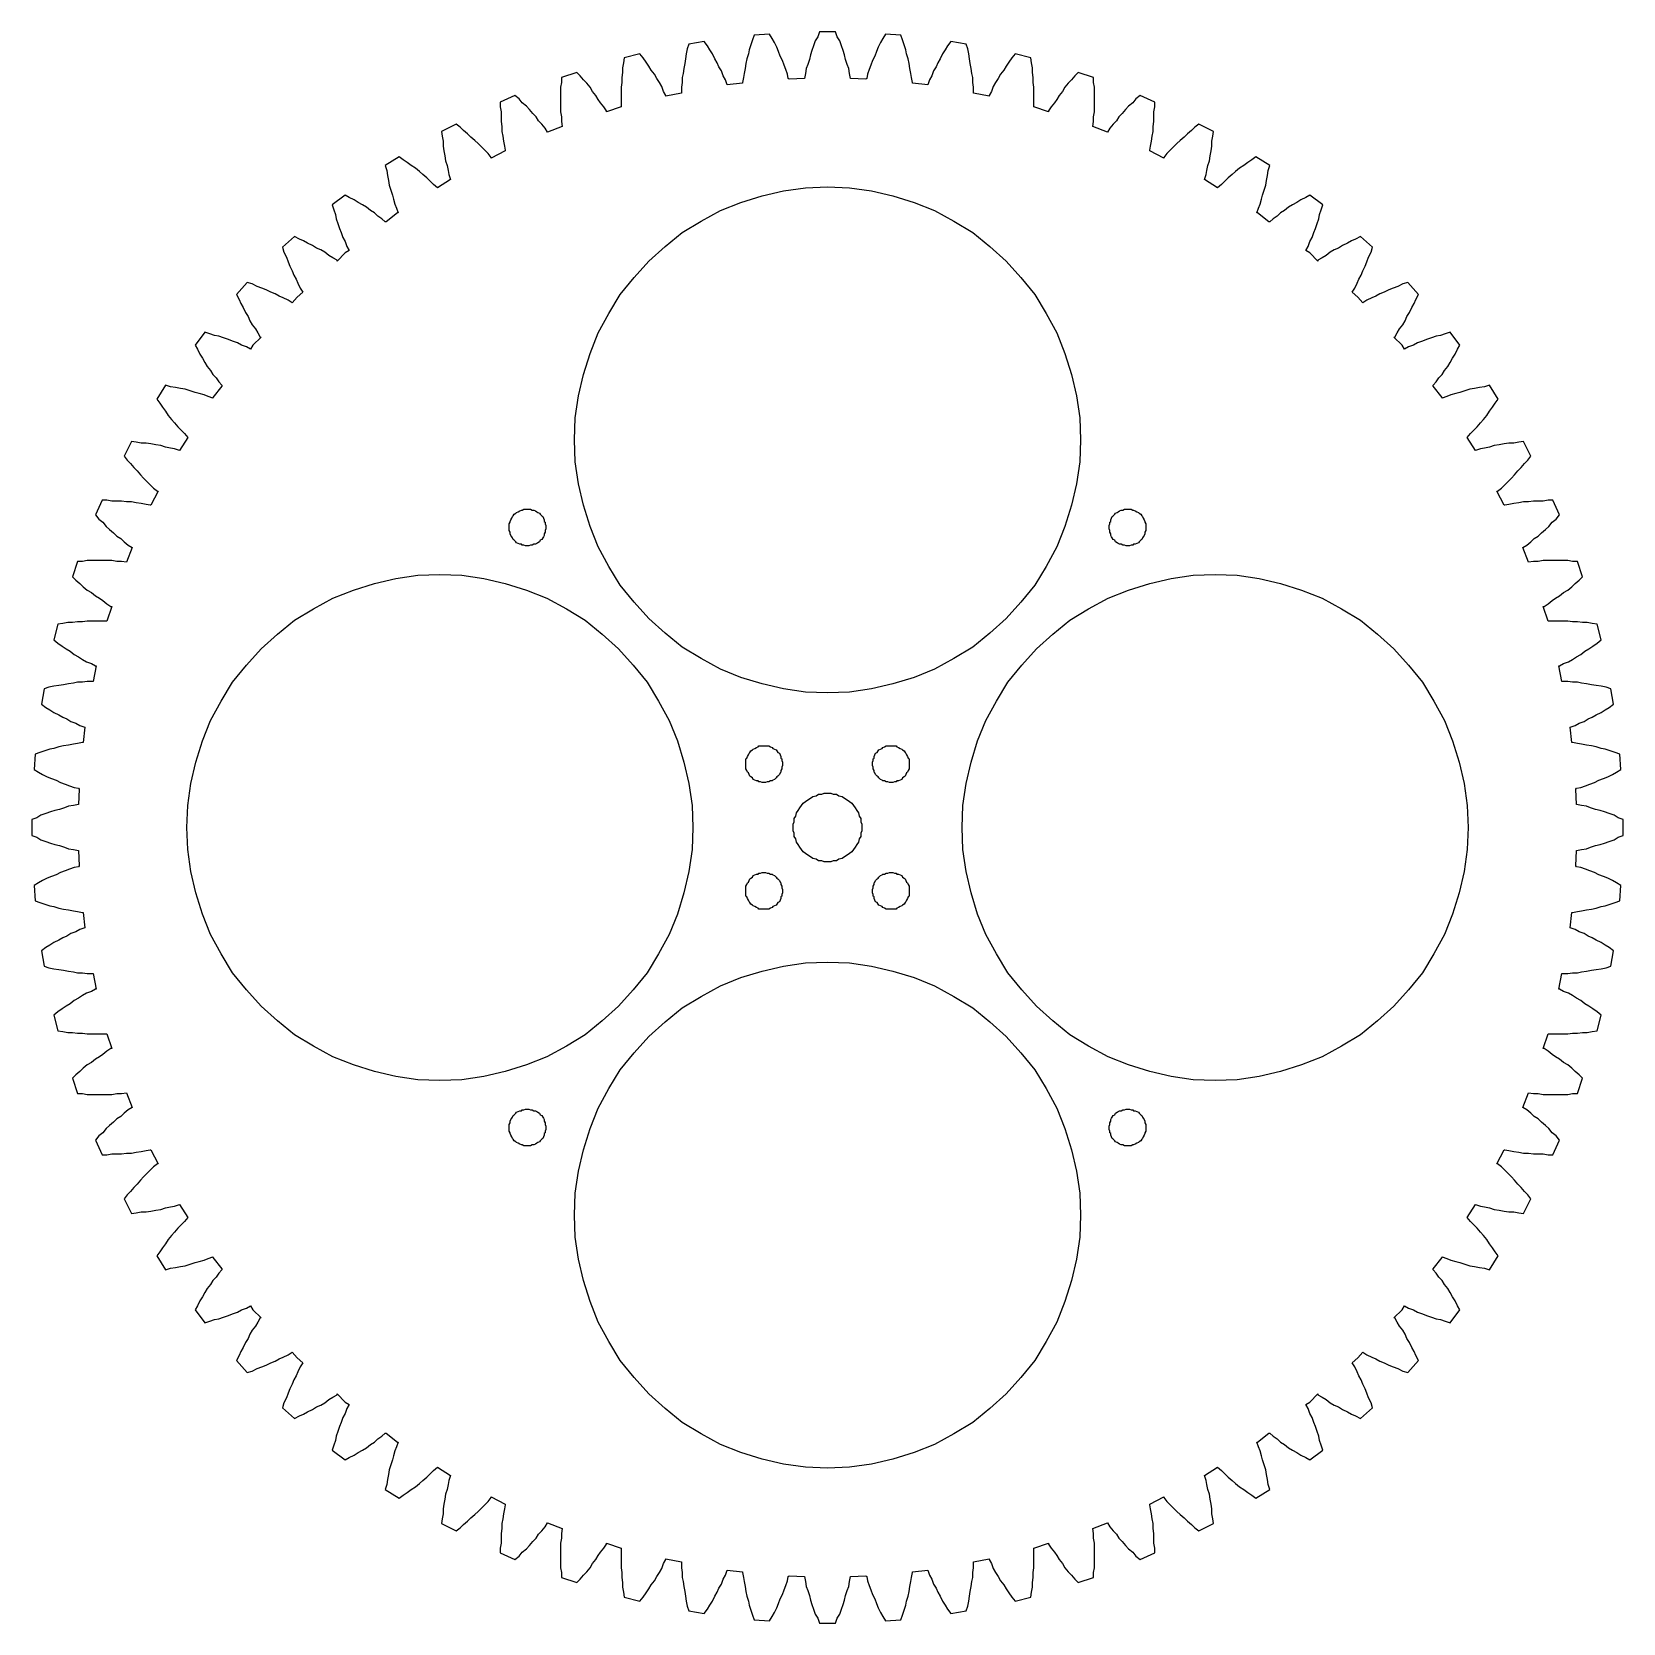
# Model space of a CAD drawing. Header units: millimetres. Extents: x 6 to 593, y 6 to 389.
# Drawn here: x 6 to 201, y 6 to 201 of the extents above; entities that cross this region are included whole.
import ezdxf

# ---------------------------------------------------------------- set-up
doc = ezdxf.new("R2010")
doc.units = ezdxf.units.MM

msp = doc.modelspace()

# ---------------------------------------------------------------- linework, layer by layer
at = {"layer": 'CUT'}
for points in [[(104.7, 6.6), (105, 7.1), (105.2, 7.7), (105.4, 8.3), (105.6, 8.8), (105.7, 9.4), (105.9, 10), (106.1, 10.5), (106.2, 11.1), (106.3, 11.7), (106.3, 11.7), (108.2, 11.8), (108.3, 11.7), (108.4, 11.2), (108.6, 10.6), (108.8, 10.1), (109, 9.5), (109.3, 9), (109.5, 8.4), (109.7, 7.9), (110, 7.3), (110.3, 6.8), (110.6, 6.3), (112.5, 6.4), (112.7, 7), (112.9, 7.6), (113.1, 8.2), (113.2, 8.7), (113.4, 9.3), (113.5, 9.9), (113.6, 10.5), (113.7, 11.1), (113.8, 11.6), (113.9, 12.2), (113.9, 12.3), (115.8, 12.5), (115.8, 12.5), (116, 11.9), (116.3, 11.4), (116.5, 10.8), (116.8, 10.3), (117, 9.8), (117.3, 9.3), (117.6, 8.7), (117.9, 8.2), (118.2, 7.7), (118.6, 7.2), (120.5, 7.5), (120.7, 8.1), (120.8, 8.7), (120.9, 9.3), (121, 9.9), (121.1, 10.5), (121.2, 11.1), (121.3, 11.6), (121.3, 12.2), (121.4, 12.8), (121.4, 13.4), (121.4, 13.5), (123.3, 13.9), (123.3, 13.8), (123.6, 13.3), (123.8, 12.7), (124.1, 12.2), (124.4, 11.7), (124.7, 11.2), (125.1, 10.7), (125.4, 10.2), (125.7, 9.7), (126.1, 9.2), (126.5, 8.7), (128.4, 9.2), (128.5, 9.8), (128.6, 10.4), (128.6, 11), (128.7, 11.6), (128.7, 12.2), (128.8, 12.8), (128.8, 13.4), (128.8, 14), (128.8, 14.6), (128.8, 15.2), (128.8, 15.2), (130.6, 15.8), (130.6, 15.7), (130.9, 15.2), (131.3, 14.7), (131.6, 14.3), (131.9, 13.8), (132.3, 13.3), (132.6, 12.8), (133, 12.3), (133.4, 11.9), (133.8, 11.4), (134.2, 11), (136.1, 11.6), (136.1, 12.2), (136.2, 12.8), (136.2, 13.4), (136.2, 14), (136.2, 14.6), (136.2, 15.2), (136.2, 15.8), (136.1, 16.4), (136.1, 17), (136, 17.6), (136, 17.6), (137.8, 18.3), (137.8, 18.3), (138.1, 17.8), (138.5, 17.3), (138.9, 16.9), (139.2, 16.4), (139.6, 16), (140, 15.5), (140.4, 15.1), (140.9, 14.7), (141.3, 14.2), (141.8, 13.8), (143.6, 14.6), (143.6, 15.2), (143.5, 15.8), (143.5, 16.4), (143.5, 17), (143.4, 17.6), (143.4, 18.2), (143.3, 18.8), (143.2, 19.4), (143.1, 20), (143, 20.5), (143, 20.6), (144.7, 21.5), (144.7, 21.4), (145.1, 20.9), (145.5, 20.5), (145.9, 20.1), (146.3, 19.7), (146.7, 19.3), (147.2, 18.9), (147.6, 18.5), (148.1, 18.1), (148.5, 17.7), (149, 17.3), (150.8, 18.2), (150.7, 18.8), (150.6, 19.4), (150.6, 20), (150.5, 20.6), (150.4, 21.2), (150.3, 21.8), (150.1, 22.4), (150, 23), (149.9, 23.5), (149.7, 24.1), (149.7, 24.1), (151.3, 25.1), (151.3, 25.1), (151.8, 24.7), (152.2, 24.3), (152.6, 23.9), (153.1, 23.5), (153.5, 23.1), (154, 22.7), (154.5, 22.4), (155, 22), (155.5, 21.7), (156, 21.3), (157.7, 22.4), (157.5, 23), (157.4, 23.6), (157.3, 24.2), (157.2, 24.8), (157, 25.4), (156.8, 26), (156.7, 26.5), (156.5, 27.1), (156.3, 27.6), (156.1, 28.2), (156.1, 28.2), (156.2, 28.2), (157.6, 29.3), (157.7, 29.3), (158.1, 28.9), (158.6, 28.6), (159, 28.2), (159.5, 27.9), (160, 27.5), (160.5, 27.2), (161, 26.9), (161.5, 26.6), (162.1, 26.3), (162.6, 26), (164.2, 27.2), (164, 27.8), (163.8, 28.4), (163.7, 28.9), (163.5, 29.5), (163.3, 30.1), (163.1, 30.6), (162.9, 31.2), (162.6, 31.7), (162.4, 32.3), (162.1, 32.8), (162.1, 32.8), (162.6, 33.1), (163.6, 34.1), (163.6, 34), (164.1, 33.7), (164.6, 33.4), (165.1, 33), (165.6, 32.7), (166.1, 32.5), (166.6, 32.2), (167.2, 31.9), (167.7, 31.6), (168.2, 31.4), (168.8, 31.1), (170.3, 32.4), (170.1, 33), (169.8, 33.6), (169.6, 34.2), (169.4, 34.7), (169.1, 35.3), (168.9, 35.8), (168.6, 36.3), (168.4, 36.8), (168.1, 37.4), (167.8, 37.9), (167.8, 37.9), (168.5, 38.5), (169.1, 39.2), (169.1, 39.2), (169.6, 38.9), (170.2, 38.6), (170.7, 38.4), (171.2, 38.1), (171.7, 37.9), (172.3, 37.6), (172.8, 37.4), (173.4, 37.2), (174, 36.9), (174.6, 36.7), (175.9, 38.2), (175.6, 38.8), (175.4, 39.3), (175.1, 39.8), (174.8, 40.4), (174.5, 40.9), (174.3, 41.4), (174, 41.9), (173.6, 42.4), (173.3, 42.9), (173, 43.4), (172.9, 43.4), (173.9, 44.4), (174.2, 44.9), (174.2, 44.9), (174.7, 44.6), (175.3, 44.4), (175.8, 44.1), (176.4, 43.9), (176.9, 43.7), (177.5, 43.5), (178.1, 43.3), (178.6, 43.2), (179.2, 43), (179.8, 42.8), (181, 44.4), (180.7, 44.9), (180.4, 45.5), (180.1, 46), (179.8, 46.5), (179.5, 47), (179.1, 47.5), (178.8, 48), (178.4, 48.4), (178.1, 48.9), (177.7, 49.3), (177.7, 49.4), (178.8, 50.8), (178.8, 50.9), (178.8, 50.9), (179.4, 50.7), (179.9, 50.5), (180.5, 50.3), (181, 50.2), (181.6, 50), (182.2, 49.8), (182.8, 49.7), (183.4, 49.6), (184, 49.5), (184.6, 49.3), (185.7, 51), (185.3, 51.5), (185, 52), (184.6, 52.5), (184.3, 53), (183.9, 53.5), (183.5, 53.9), (183.1, 54.4), (182.7, 54.8), (182.3, 55.2), (181.9, 55.7), (181.9, 55.7), (182.9, 57.3), (182.9, 57.3), (183.5, 57.1), (184, 57), (184.6, 56.9), (185.2, 56.7), (185.8, 56.6), (186.4, 56.5), (187, 56.4), (187.6, 56.4), (188.2, 56.3), (188.8, 56.2), (189.7, 58), (189.3, 58.5), (188.9, 58.9), (188.5, 59.4), (188.1, 59.8), (187.7, 60.3), (187.3, 60.7), (186.9, 61.1), (186.5, 61.5), (186.1, 61.9), (185.6, 62.3), (185.5, 62.3), (186.4, 64), (186.5, 64), (187, 63.9), (187.6, 63.8), (188.2, 63.7), (188.8, 63.6), (189.4, 63.6), (190, 63.5), (190.6, 63.5), (191.2, 63.5), (191.8, 63.4), (192.4, 63.4), (193.2, 65.2), (192.8, 65.7), (192.3, 66.1), (191.9, 66.6), (191.5, 67), (191, 67.4), (190.6, 67.8), (190.1, 68.1), (189.7, 68.5), (189.2, 68.9), (188.7, 69.2), (188.7, 69.2), (189.4, 71), (189.4, 71), (190, 70.9), (190.6, 70.9), (191.2, 70.8), (191.8, 70.8), (192.4, 70.8), (193, 70.8), (193.6, 70.8), (194.2, 70.8), (194.8, 70.9), (195.4, 70.9), (196, 72.8), (195.6, 73.2), (195.1, 73.6), (194.7, 74), (194.2, 74.4), (193.7, 74.7), (193.2, 75.1), (192.7, 75.4), (192.3, 75.7), (191.8, 76.1), (191.3, 76.4), (191.2, 76.4), (191.8, 78.2), (191.8, 78.2), (192.4, 78.2), (193, 78.2), (193.6, 78.2), (194.2, 78.2), (194.8, 78.3), (195.4, 78.3), (196, 78.4), (196.6, 78.4), (197.2, 78.5), (197.8, 78.6), (198.3, 80.5), (197.8, 80.9), (197.3, 81.3), (196.8, 81.6), (196.3, 81.9), (195.8, 82.3), (195.3, 82.6), (194.8, 82.9), (194.3, 83.2), (193.7, 83.4), (193.2, 83.7), (193.1, 83.7), (193.5, 85.6), (193.6, 85.6), (194.2, 85.6), (194.8, 85.7), (195.4, 85.7), (195.9, 85.8), (196.5, 85.9), (197.1, 86), (197.7, 86.1), (198.3, 86.2), (198.9, 86.3), (199.5, 86.5), (199.8, 88.4), (199.3, 88.8), (198.8, 89.1), (198.3, 89.4), (197.7, 89.7), (197.2, 90), (196.7, 90.2), (196.2, 90.5), (195.6, 90.7), (195.1, 91), (194.5, 91.2), (194.5, 91.2), (194.7, 93.1), (194.8, 93.1), (195.4, 93.2), (195.9, 93.3), (196.5, 93.4), (197.1, 93.5), (197.7, 93.6), (198.3, 93.8), (198.8, 93.9), (199.4, 94.1), (200, 94.3), (200.6, 94.5), (200.7, 96.4), (200.2, 96.7), (199.7, 97), (199.1, 97.3), (198.6, 97.5), (198, 97.7), (197.5, 98), (196.9, 98.2), (196.4, 98.4), (195.8, 98.6), (195.3, 98.7), (195.2, 98.8), (195.3, 100.7), (195.3, 100.7), (195.9, 100.8), (196.5, 100.9), (197, 101.1), (197.6, 101.3), (198.2, 101.4), (198.7, 101.6), (199.3, 101.8), (199.9, 102), (200.4, 102.3), (201, 102.5), (201, 104.5), (200.4, 104.7), (199.9, 105), (199.3, 105.2), (198.7, 105.4), (198.2, 105.6), (197.6, 105.7), (197, 105.9), (196.5, 106.1), (195.9, 106.2), (195.3, 106.3), (195.3, 106.3), (195.2, 108.2), (195.3, 108.3), (195.8, 108.4), (196.4, 108.6), (196.9, 108.8), (197.5, 109), (198, 109.3), (198.6, 109.5), (199.1, 109.7), (199.7, 110), (200.2, 110.3), (200.7, 110.6), (200.6, 112.5), (200, 112.7), (199.4, 112.9), (198.8, 113.1), (198.3, 113.2), (197.7, 113.4), (197.1, 113.5), (196.5, 113.6), (195.9, 113.7), (195.4, 113.8), (194.8, 113.9), (194.7, 113.9), (194.5, 115.8), (194.5, 115.8), (195.1, 116), (195.6, 116.3), (196.2, 116.5), (196.7, 116.8), (197.2, 117), (197.7, 117.3), (198.3, 117.6), (198.8, 117.9), (199.3, 118.2), (199.8, 118.6), (199.5, 120.5), (198.9, 120.7), (198.3, 120.8), (197.7, 120.9), (197.1, 121), (196.5, 121.1), (195.9, 121.2), (195.4, 121.3), (194.8, 121.3), (194.2, 121.4), (193.6, 121.4), (193.5, 121.4), (193.1, 123.3), (193.2, 123.3), (193.7, 123.6), (194.3, 123.8), (194.8, 124.1), (195.3, 124.4), (195.8, 124.7), (196.3, 125.1), (196.8, 125.4), (197.3, 125.7), (197.8, 126.1), (198.3, 126.5), (197.8, 128.4), (197.2, 128.5), (196.6, 128.6), (196, 128.6), (195.4, 128.7), (194.8, 128.7), (194.2, 128.8), (193.6, 128.8), (193, 128.8), (192.4, 128.8), (191.8, 128.8), (191.8, 128.8), (191.2, 130.6), (191.3, 130.6), (191.8, 130.9), (192.3, 131.3), (192.7, 131.6), (193.2, 131.9), (193.7, 132.3), (194.2, 132.6), (194.7, 133), (195.1, 133.4), (195.6, 133.8), (196, 134.2), (195.4, 136.1), (194.8, 136.1), (194.2, 136.2), (193.6, 136.2), (193, 136.2), (192.4, 136.2), (191.8, 136.2), (191.2, 136.2), (190.6, 136.1), (190, 136.1), (189.4, 136), (189.4, 136), (188.7, 137.8), (188.7, 137.8), (189.2, 138.1), (189.7, 138.5), (190.1, 138.9), (190.6, 139.2), (191, 139.6), (191.5, 140), (191.9, 140.4), (192.3, 140.9), (192.8, 141.3), (193.2, 141.8), (192.4, 143.6), (191.8, 143.6), (191.2, 143.5), (190.6, 143.5), (190, 143.5), (189.4, 143.4), (188.8, 143.4), (188.2, 143.3), (187.6, 143.2), (187, 143.1), (186.5, 143), (186.4, 143), (185.5, 144.7), (185.6, 144.7), (186.1, 145.1), (186.5, 145.5), (186.9, 145.9), (187.3, 146.3), (187.7, 146.7), (188.1, 147.2), (188.5, 147.6), (188.9, 148.1), (189.3, 148.5), (189.7, 149), (188.8, 150.8), (188.2, 150.7), (187.6, 150.6), (187, 150.6), (186.4, 150.5), (185.8, 150.4), (185.2, 150.3), (184.6, 150.1), (184, 150), (183.5, 149.9), (182.9, 149.7), (182.9, 149.7), (181.9, 151.3), (181.9, 151.3), (182.3, 151.8), (182.7, 152.2), (183.1, 152.6), (183.5, 153.1), (183.9, 153.5), (184.3, 154), (184.6, 154.5), (185, 155), (185.3, 155.5), (185.7, 156), (184.6, 157.7), (184, 157.5), (183.4, 157.4), (182.8, 157.3), (182.2, 157.2), (181.6, 157), (181, 156.8), (180.5, 156.7), (179.9, 156.5), (179.4, 156.3), (178.8, 156.1), (178.8, 156.1), (178.8, 156.2), (177.7, 157.6), (177.7, 157.7), (178.1, 158.1), (178.4, 158.6), (178.8, 159), (179.1, 159.5), (179.5, 160), (179.8, 160.5), (180.1, 161), (180.4, 161.5), (180.7, 162.1), (181, 162.6), (179.8, 164.2), (179.2, 164), (178.6, 163.8), (178.1, 163.7), (177.5, 163.5), (176.9, 163.3), (176.4, 163.1), (175.8, 162.9), (175.3, 162.6), (174.7, 162.4), (174.2, 162.1), (174.2, 162.1), (173.9, 162.6), (172.9, 163.6), (173, 163.6), (173.3, 164.1), (173.6, 164.6), (174, 165.1), (174.3, 165.6), (174.5, 166.1), (174.8, 166.6), (175.1, 167.2), (175.4, 167.7), (175.6, 168.2), (175.9, 168.8), (174.6, 170.3), (174, 170.1), (173.4, 169.8), (172.8, 169.6), (172.3, 169.4), (171.7, 169.1), (171.2, 168.9), (170.7, 168.6), (170.2, 168.4), (169.6, 168.1), (169.1, 167.8), (169.1, 167.8), (168.5, 168.5), (167.8, 169.1), (167.8, 169.1), (168.1, 169.6), (168.4, 170.2), (168.6, 170.7), (168.9, 171.2), (169.1, 171.7), (169.4, 172.3), (169.6, 172.8), (169.8, 173.4), (170.1, 174), (170.3, 174.6), (168.8, 175.9), (168.2, 175.6), (167.7, 175.4), (167.2, 175.1), (166.6, 174.8), (166.1, 174.5), (165.6, 174.3), (165.1, 174), (164.6, 173.6), (164.1, 173.3), (163.6, 173), (163.6, 172.9), (162.6, 173.9), (162.1, 174.2), (162.1, 174.2), (162.4, 174.7), (162.6, 175.3), (162.9, 175.8), (163.1, 176.4), (163.3, 176.9), (163.5, 177.5), (163.7, 178.1), (163.8, 178.6), (164, 179.2), (164.2, 179.8), (162.6, 181), (162.1, 180.7), (161.5, 180.4), (161, 180.1), (160.5, 179.8), (160, 179.5), (159.5, 179.1), (159, 178.8), (158.6, 178.4), (158.1, 178.1), (157.7, 177.7), (157.6, 177.7), (156.2, 178.8), (156.1, 178.8), (156.1, 178.8), (156.3, 179.4), (156.5, 179.9), (156.7, 180.5), (156.8, 181), (157, 181.6), (157.2, 182.2), (157.3, 182.8), (157.4, 183.4), (157.5, 184), (157.7, 184.6), (156, 185.7), (155.5, 185.3), (155, 185), (154.5, 184.6), (154, 184.3), (153.5, 183.9), (153.1, 183.5), (152.6, 183.1), (152.2, 182.7), (151.8, 182.3), (151.3, 181.9), (151.3, 181.9), (149.7, 182.9), (149.7, 182.9), (149.9, 183.5), (150, 184), (150.1, 184.6), (150.3, 185.2), (150.4, 185.8), (150.5, 186.4), (150.6, 187), (150.6, 187.6), (150.7, 188.2), (150.8, 188.8), (149, 189.7), (148.5, 189.3), (148.1, 188.9), (147.6, 188.5), (147.2, 188.1), (146.7, 187.7), (146.3, 187.3), (145.9, 186.9), (145.5, 186.5), (145.1, 186.1), (144.7, 185.6), (144.7, 185.5), (143, 186.4), (143, 186.5), (143.1, 187), (143.2, 187.6), (143.3, 188.2), (143.4, 188.8), (143.4, 189.4), (143.5, 190), (143.5, 190.6), (143.5, 191.2), (143.6, 191.8), (143.6, 192.4), (141.8, 193.2), (141.3, 192.8), (140.9, 192.3), (140.4, 191.9), (140, 191.5), (139.6, 191), (139.2, 190.6), (138.9, 190.1), (138.5, 189.7), (138.1, 189.2), (137.8, 188.7), (137.8, 188.7), (136, 189.4), (136, 189.4), (136.1, 190), (136.1, 190.6), (136.2, 191.2), (136.2, 191.8), (136.2, 192.4), (136.2, 193), (136.2, 193.6), (136.2, 194.2), (136.1, 194.8), (136.1, 195.4), (134.2, 196), (133.8, 195.6), (133.4, 195.1), (133, 194.7), (132.6, 194.2), (132.3, 193.7), (131.9, 193.2), (131.6, 192.7), (131.3, 192.3), (130.9, 191.8), (130.6, 191.3), (130.6, 191.2), (128.8, 191.8), (128.8, 191.8), (128.8, 192.4), (128.8, 193), (128.8, 193.6), (128.8, 194.2), (128.7, 194.8), (128.7, 195.4), (128.6, 196), (128.6, 196.6), (128.5, 197.2), (128.4, 197.8), (126.5, 198.3), (126.1, 197.8), (125.7, 197.3), (125.4, 196.8), (125.1, 196.3), (124.7, 195.8), (124.4, 195.3), (124.1, 194.8), (123.8, 194.3), (123.6, 193.7), (123.3, 193.2), (123.3, 193.1), (121.4, 193.5), (121.4, 193.6), (121.4, 194.2), (121.3, 194.8), (121.3, 195.4), (121.2, 195.9), (121.1, 196.5), (121, 197.1), (120.9, 197.7), (120.8, 198.3), (120.7, 198.9), (120.5, 199.5), (118.6, 199.8), (118.2, 199.3), (117.9, 198.8), (117.6, 198.3), (117.3, 197.7), (117, 197.2), (116.8, 196.7), (116.5, 196.2), (116.3, 195.6), (116, 195.1), (115.8, 194.5), (115.8, 194.5), (113.9, 194.7), (113.9, 194.8), (113.8, 195.4), (113.7, 195.9), (113.6, 196.5), (113.5, 197.1), (113.4, 197.7), (113.2, 198.3), (113.1, 198.8), (112.9, 199.4), (112.7, 200), (112.5, 200.6), (110.6, 200.7), (110.3, 200.2), (110, 199.7), (109.7, 199.1), (109.5, 198.6), (109.3, 198), (109, 197.5), (108.8, 196.9), (108.6, 196.4), (108.4, 195.8), (108.3, 195.3), (108.2, 195.2), (106.3, 195.3), (106.3, 195.3), (106.2, 195.9), (106.1, 196.5), (105.9, 197), (105.7, 197.6), (105.6, 198.2), (105.4, 198.7), (105.2, 199.3), (105, 199.9), (104.7, 200.4), (104.5, 201), (102.5, 201), (102.3, 200.4), (102, 199.9), (101.8, 199.3), (101.6, 198.7), (101.4, 198.2), (101.3, 197.6), (101.1, 197), (100.9, 196.5), (100.8, 195.9), (100.7, 195.3), (100.7, 195.3), (98.8, 195.2), (98.7, 195.3), (98.6, 195.8), (98.4, 196.4), (98.2, 196.9), (98, 197.5), (97.7, 198), (97.5, 198.6), (97.3, 199.1), (97, 199.7), (96.7, 200.2), (96.4, 200.7), (94.5, 200.6), (94.3, 200), (94.1, 199.4), (93.9, 198.8), (93.8, 198.3), (93.6, 197.7), (93.5, 197.1), (93.4, 196.5), (93.3, 195.9), (93.2, 195.4), (93.1, 194.8), (93.1, 194.7), (91.2, 194.5), (91.2, 194.5), (91, 195.1), (90.7, 195.6), (90.5, 196.2), (90.2, 196.7), (90, 197.2), (89.7, 197.7), (89.4, 198.3), (89.1, 198.8), (88.8, 199.3), (88.4, 199.8), (86.5, 199.5), (86.3, 198.9), (86.2, 198.3), (86.1, 197.7), (86, 197.1), (85.9, 196.5), (85.8, 195.9), (85.7, 195.4), (85.7, 194.8), (85.6, 194.2), (85.6, 193.6), (85.6, 193.5), (83.7, 193.1), (83.7, 193.2), (83.4, 193.7), (83.2, 194.3), (82.9, 194.8), (82.6, 195.3), (82.3, 195.8), (81.9, 196.3), (81.6, 196.8), (81.3, 197.3), (80.9, 197.8), (80.5, 198.3), (78.6, 197.8), (78.5, 197.2), (78.4, 196.6), (78.4, 196), (78.3, 195.4), (78.3, 194.8), (78.2, 194.2), (78.2, 193.6), (78.2, 193), (78.2, 192.4), (78.2, 191.8), (78.2, 191.8), (76.4, 191.2), (76.4, 191.3), (76.1, 191.8), (75.7, 192.3), (75.4, 192.7), (75.1, 193.2), (74.7, 193.7), (74.4, 194.2), (74, 194.7), (73.6, 195.1), (73.2, 195.6), (72.8, 196), (70.9, 195.4), (70.9, 194.8), (70.8, 194.2), (70.8, 193.6), (70.8, 193), (70.8, 192.4), (70.8, 191.8), (70.8, 191.2), (70.9, 190.6), (70.9, 190), (71, 189.4), (71, 189.4), (69.2, 188.7), (69.2, 188.7), (68.9, 189.2), (68.5, 189.7), (68.1, 190.1), (67.8, 190.6), (67.4, 191), (67, 191.5), (66.6, 191.9), (66.1, 192.3), (65.7, 192.8), (65.2, 193.2), (63.4, 192.4), (63.4, 191.8), (63.5, 191.2), (63.5, 190.6), (63.5, 190), (63.6, 189.4), (63.6, 188.8), (63.7, 188.2), (63.8, 187.6), (63.9, 187), (64, 186.5), (64, 186.4), (62.3, 185.5), (62.3, 185.6), (61.9, 186.1), (61.5, 186.5), (61.1, 186.9), (60.7, 187.3), (60.3, 187.7), (59.8, 188.1), (59.4, 188.5), (58.9, 188.9), (58.5, 189.3), (58, 189.7), (56.2, 188.8), (56.3, 188.2), (56.4, 187.6), (56.4, 187), (56.5, 186.4), (56.6, 185.8), (56.7, 185.2), (56.9, 184.6), (57, 184), (57.1, 183.5), (57.3, 182.9), (57.3, 182.9), (55.7, 181.9), (55.7, 181.9), (55.2, 182.3), (54.8, 182.7), (54.4, 183.1), (53.9, 183.5), (53.5, 183.9), (53, 184.3), (52.5, 184.6), (52, 185), (51.5, 185.3), (51, 185.7), (49.3, 184.6), (49.5, 184), (49.6, 183.4), (49.7, 182.8), (49.8, 182.2), (50, 181.6), (50.2, 181), (50.3, 180.5), (50.5, 179.9), (50.7, 179.4), (50.9, 178.8), (50.9, 178.8), (50.8, 178.8), (49.4, 177.7), (49.3, 177.7), (48.9, 178.1), (48.4, 178.4), (48, 178.8), (47.5, 179.1), (47, 179.5), (46.5, 179.8), (46, 180.1), (45.5, 180.4), (44.9, 180.7), (44.4, 181), (42.8, 179.8), (43, 179.2), (43.2, 178.6), (43.3, 178.1), (43.5, 177.5), (43.7, 176.9), (43.9, 176.4), (44.1, 175.8), (44.4, 175.3), (44.6, 174.7), (44.9, 174.2), (44.9, 174.2), (44.4, 173.9), (43.4, 172.9), (43.4, 173), (42.9, 173.3), (42.4, 173.6), (41.9, 174), (41.4, 174.3), (40.9, 174.5), (40.4, 174.8), (39.8, 175.1), (39.3, 175.4), (38.8, 175.6), (38.2, 175.9), (36.7, 174.6), (36.9, 174), (37.2, 173.4), (37.4, 172.8), (37.6, 172.3), (37.9, 171.7), (38.1, 171.2), (38.4, 170.7), (38.6, 170.2), (38.9, 169.6), (39.2, 169.1), (39.2, 169.1), (38.5, 168.5), (37.9, 167.8), (37.9, 167.8), (37.4, 168.1), (36.8, 168.4), (36.3, 168.6), (35.8, 168.9), (35.3, 169.1), (34.7, 169.4), (34.2, 169.6), (33.6, 169.8), (33, 170.1), (32.4, 170.3), (31.1, 168.8), (31.4, 168.2), (31.6, 167.7), (31.9, 167.2), (32.2, 166.6), (32.5, 166.1), (32.7, 165.6), (33, 165.1), (33.4, 164.6), (33.7, 164.1), (34, 163.6), (34.1, 163.6), (33.1, 162.6), (32.8, 162.1), (32.8, 162.1), (32.3, 162.4), (31.7, 162.6), (31.2, 162.9), (30.6, 163.1), (30.1, 163.3), (29.5, 163.5), (28.9, 163.7), (28.4, 163.8), (27.8, 164), (27.2, 164.2), (26, 162.6), (26.3, 162.1), (26.6, 161.5), (26.9, 161), (27.2, 160.5), (27.5, 160), (27.9, 159.5), (28.2, 159), (28.6, 158.6), (28.9, 158.1), (29.3, 157.7), (29.3, 157.6), (28.2, 156.2), (28.2, 156.1), (28.2, 156.1), (27.6, 156.3), (27.1, 156.5), (26.5, 156.7), (26, 156.8), (25.4, 157), (24.8, 157.2), (24.2, 157.3), (23.6, 157.4), (23, 157.5), (22.4, 157.7), (21.3, 156), (21.7, 155.5), (22, 155), (22.4, 154.5), (22.7, 154), (23.1, 153.5), (23.5, 153.1), (23.9, 152.6), (24.3, 152.2), (24.7, 151.8), (25.1, 151.3), (25.1, 151.3), (24.1, 149.7), (24.1, 149.7), (23.5, 149.9), (23, 150), (22.4, 150.1), (21.8, 150.3), (21.2, 150.4), (20.6, 150.5), (20, 150.6), (19.4, 150.6), (18.8, 150.7), (18.2, 150.8), (17.3, 149), (17.7, 148.5), (18.1, 148.1), (18.5, 147.6), (18.9, 147.2), (19.3, 146.7), (19.7, 146.3), (20.1, 145.9), (20.5, 145.5), (20.9, 145.1), (21.4, 144.7), (21.5, 144.7), (20.6, 143), (20.5, 143), (20, 143.1), (19.4, 143.2), (18.8, 143.3), (18.2, 143.4), (17.6, 143.4), (17, 143.5), (16.4, 143.5), (15.8, 143.5), (15.2, 143.6), (14.6, 143.6), (13.8, 141.8), (14.2, 141.3), (14.7, 140.9), (15.1, 140.4), (15.5, 140), (16, 139.6), (16.4, 139.2), (16.9, 138.9), (17.3, 138.5), (17.8, 138.1), (18.3, 137.8), (18.3, 137.8), (17.6, 136), (17.6, 136), (17, 136.1), (16.4, 136.1), (15.8, 136.2), (15.2, 136.2), (14.6, 136.2), (14, 136.2), (13.4, 136.2), (12.8, 136.2), (12.2, 136.1), (11.6, 136.1), (11, 134.2), (11.4, 133.8), (11.9, 133.4), (12.3, 133), (12.8, 132.6), (13.3, 132.3), (13.8, 131.9), (14.3, 131.6), (14.7, 131.3), (15.2, 130.9), (15.7, 130.6), (15.8, 130.6), (15.2, 128.8), (15.2, 128.8), (14.6, 128.8), (14, 128.8), (13.4, 128.8), (12.8, 128.8), (12.2, 128.7), (11.6, 128.7), (11, 128.6), (10.4, 128.6), (9.8, 128.5), (9.2, 128.4), (8.7, 126.5), (9.2, 126.1), (9.7, 125.7), (10.2, 125.4), (10.7, 125.1), (11.2, 124.7), (11.7, 124.4), (12.2, 124.1), (12.7, 123.8), (13.3, 123.6), (13.8, 123.3), (13.9, 123.3), (13.5, 121.4), (13.4, 121.4), (12.8, 121.4), (12.2, 121.3), (11.6, 121.3), (11.1, 121.2), (10.5, 121.1), (9.9, 121), (9.3, 120.9), (8.7, 120.8), (8.1, 120.7), (7.5, 120.5), (7.2, 118.6), (7.7, 118.2), (8.2, 117.9), (8.7, 117.6), (9.3, 117.3), (9.8, 117), (10.3, 116.8), (10.8, 116.5), (11.4, 116.3), (11.9, 116), (12.5, 115.8), (12.5, 115.8), (12.3, 113.9), (12.2, 113.9), (11.6, 113.8), (11.1, 113.7), (10.5, 113.6), (9.9, 113.5), (9.3, 113.4), (8.7, 113.2), (8.2, 113.1), (7.6, 112.9), (7, 112.7), (6.4, 112.5), (6.3, 110.6), (6.8, 110.3), (7.3, 110), (7.9, 109.7), (8.4, 109.5), (9, 109.3), (9.5, 109), (10.1, 108.8), (10.6, 108.6), (11.2, 108.4), (11.7, 108.3), (11.8, 108.2), (11.7, 106.3), (11.7, 106.3), (11.1, 106.2), (10.5, 106.1), (10, 105.9), (9.4, 105.7), (8.8, 105.6), (8.3, 105.4), (7.7, 105.2), (7.1, 105), (6.6, 104.7), (6, 104.5), (6, 102.5), (6.6, 102.3), (7.1, 102), (7.7, 101.8), (8.3, 101.6), (8.8, 101.4), (9.4, 101.3), (10, 101.1), (10.5, 100.9), (11.1, 100.8), (11.7, 100.7), (11.7, 100.7), (11.8, 98.8), (11.7, 98.7), (11.2, 98.6), (10.6, 98.4), (10.1, 98.2), (9.5, 98), (9, 97.7), (8.4, 97.5), (7.9, 97.3), (7.3, 97), (6.8, 96.7), (6.3, 96.4), (6.4, 94.5), (7, 94.3), (7.6, 94.1), (8.2, 93.9), (8.7, 93.8), (9.3, 93.6), (9.9, 93.5), (10.5, 93.4), (11.1, 93.3), (11.6, 93.2), (12.2, 93.1), (12.3, 93.1), (12.5, 91.2), (12.5, 91.2), (11.9, 91), (11.4, 90.7), (10.8, 90.5), (10.3, 90.2), (9.8, 90), (9.3, 89.7), (8.7, 89.4), (8.2, 89.1), (7.7, 88.8), (7.2, 88.4), (7.5, 86.5), (8.1, 86.3), (8.7, 86.2), (9.3, 86.1), (9.9, 86), (10.5, 85.9), (11.1, 85.8), (11.6, 85.7), (12.2, 85.7), (12.8, 85.6), (13.4, 85.6), (13.5, 85.6), (13.9, 83.7), (13.8, 83.7), (13.3, 83.4), (12.7, 83.2), (12.2, 82.9), (11.7, 82.6), (11.2, 82.3), (10.7, 81.9), (10.2, 81.6), (9.7, 81.3), (9.2, 80.9), (8.7, 80.5), (9.2, 78.6), (9.8, 78.5), (10.4, 78.4), (11, 78.4), (11.6, 78.3), (12.2, 78.3), (12.8, 78.2), (13.4, 78.2), (14, 78.2), (14.6, 78.2), (15.2, 78.2), (15.2, 78.2), (15.8, 76.4), (15.7, 76.4), (15.2, 76.1), (14.7, 75.7), (14.3, 75.4), (13.8, 75.1), (13.3, 74.7), (12.8, 74.4), (12.3, 74), (11.9, 73.6), (11.4, 73.2), (11, 72.8), (11.6, 70.9), (12.2, 70.9), (12.8, 70.8), (13.4, 70.8), (14, 70.8), (14.6, 70.8), (15.2, 70.8), (15.8, 70.8), (16.4, 70.9), (17, 70.9), (17.6, 71), (17.6, 71), (18.3, 69.2), (18.3, 69.2), (17.8, 68.9), (17.3, 68.5), (16.9, 68.1), (16.4, 67.8), (16, 67.4), (15.5, 67), (15.1, 66.6), (14.7, 66.1), (14.2, 65.7), (13.8, 65.2), (14.6, 63.4), (15.2, 63.4), (15.8, 63.5), (16.4, 63.5), (17, 63.5), (17.6, 63.6), (18.2, 63.6), (18.8, 63.7), (19.4, 63.8), (20, 63.9), (20.5, 64), (20.6, 64), (21.5, 62.3), (21.4, 62.3), (20.9, 61.9), (20.5, 61.5), (20.1, 61.1), (19.7, 60.7), (19.3, 60.3), (18.9, 59.8), (18.5, 59.4), (18.1, 58.9), (17.7, 58.5), (17.3, 58), (18.2, 56.2), (18.8, 56.3), (19.4, 56.4), (20, 56.4), (20.6, 56.5), (21.2, 56.6), (21.8, 56.7), (22.4, 56.9), (23, 57), (23.5, 57.1), (24.1, 57.3), (24.1, 57.3), (25.1, 55.7), (25.1, 55.7), (24.7, 55.2), (24.3, 54.8), (23.9, 54.4), (23.5, 53.9), (23.1, 53.5), (22.7, 53), (22.4, 52.5), (22, 52), (21.7, 51.5), (21.3, 51), (22.4, 49.3), (23, 49.5), (23.6, 49.6), (24.2, 49.7), (24.8, 49.8), (25.4, 50), (26, 50.2), (26.5, 50.3), (27.1, 50.5), (27.6, 50.7), (28.2, 50.9), (28.2, 50.9), (28.2, 50.8), (29.3, 49.4), (29.3, 49.3), (28.9, 48.9), (28.6, 48.4), (28.2, 48), (27.9, 47.5), (27.5, 47), (27.2, 46.5), (26.9, 46), (26.6, 45.5), (26.3, 44.9), (26, 44.4), (27.2, 42.8), (27.8, 43), (28.4, 43.2), (28.9, 43.3), (29.5, 43.5), (30.1, 43.7), (30.6, 43.9), (31.2, 44.1), (31.7, 44.4), (32.3, 44.6), (32.8, 44.9), (32.8, 44.9), (33.1, 44.4), (34.1, 43.4), (34, 43.4), (33.7, 42.9), (33.4, 42.4), (33, 41.9), (32.7, 41.4), (32.5, 40.9), (32.2, 40.4), (31.9, 39.8), (31.6, 39.3), (31.4, 38.8), (31.1, 38.2), (32.4, 36.7), (33, 36.9), (33.6, 37.2), (34.2, 37.4), (34.7, 37.6), (35.3, 37.9), (35.8, 38.1), (36.3, 38.4), (36.8, 38.6), (37.4, 38.9), (37.9, 39.2), (37.9, 39.2), (38.5, 38.5), (39.2, 37.9), (39.2, 37.9), (38.9, 37.4), (38.6, 36.8), (38.4, 36.3), (38.1, 35.8), (37.9, 35.3), (37.6, 34.7), (37.4, 34.2), (37.2, 33.6), (36.9, 33), (36.7, 32.4), (38.2, 31.1), (38.8, 31.4), (39.3, 31.6), (39.8, 31.9), (40.4, 32.2), (40.9, 32.5), (41.4, 32.7), (41.9, 33), (42.4, 33.4), (42.9, 33.7), (43.4, 34), (43.4, 34.1), (44.4, 33.1), (44.9, 32.8), (44.9, 32.8), (44.6, 32.3), (44.4, 31.7), (44.1, 31.2), (43.9, 30.6), (43.7, 30.1), (43.5, 29.5), (43.3, 28.9), (43.2, 28.4), (43, 27.8), (42.8, 27.2), (44.4, 26), (44.9, 26.3), (45.5, 26.6), (46, 26.9), (46.5, 27.2), (47, 27.5), (47.5, 27.9), (48, 28.2), (48.4, 28.6), (48.9, 28.9), (49.3, 29.3), (49.4, 29.3), (50.8, 28.2), (50.9, 28.2), (50.9, 28.2), (50.7, 27.6), (50.5, 27.1), (50.3, 26.5), (50.2, 26), (50, 25.4), (49.8, 24.8), (49.7, 24.2), (49.6, 23.6), (49.5, 23), (49.3, 22.4), (51, 21.3), (51.5, 21.7), (52, 22), (52.5, 22.4), (53, 22.7), (53.5, 23.1), (53.9, 23.5), (54.4, 23.9), (54.8, 24.3), (55.2, 24.7), (55.7, 25.1), (55.7, 25.1), (57.3, 24.1), (57.3, 24.1), (57.1, 23.5), (57, 23), (56.9, 22.4), (56.7, 21.8), (56.6, 21.2), (56.5, 20.6), (56.4, 20), (56.4, 19.4), (56.3, 18.8), (56.2, 18.2), (58, 17.3), (58.5, 17.7), (58.9, 18.1), (59.4, 18.5), (59.8, 18.9), (60.3, 19.3), (60.7, 19.7), (61.1, 20.1), (61.5, 20.5), (61.9, 20.9), (62.3, 21.4), (62.3, 21.5), (64, 20.6), (64, 20.5), (63.9, 20), (63.8, 19.4), (63.7, 18.8), (63.6, 18.2), (63.6, 17.6), (63.5, 17), (63.5, 16.4), (63.5, 15.8), (63.4, 15.2), (63.4, 14.6), (65.2, 13.8), (65.7, 14.2), (66.1, 14.7), (66.6, 15.1), (67, 15.5), (67.4, 16), (67.8, 16.4), (68.1, 16.9), (68.5, 17.3), (68.9, 17.8), (69.2, 18.3), (69.2, 18.3), (71, 17.6), (71, 17.6), (70.9, 17), (70.9, 16.4), (70.8, 15.8), (70.8, 15.2), (70.8, 14.6), (70.8, 14), (70.8, 13.4), (70.8, 12.8), (70.9, 12.2), (70.9, 11.6), (72.8, 11), (73.2, 11.4), (73.6, 11.9), (74, 12.3), (74.4, 12.8), (74.7, 13.3), (75.1, 13.8), (75.4, 14.3), (75.7, 14.7), (76.1, 15.2), (76.4, 15.7), (76.4, 15.8), (78.2, 15.2), (78.2, 15.2), (78.2, 14.6), (78.2, 14), (78.2, 13.4), (78.2, 12.8), (78.3, 12.2), (78.3, 11.6), (78.4, 11), (78.4, 10.4), (78.5, 9.8), (78.6, 9.2), (80.5, 8.7), (80.9, 9.2), (81.3, 9.7), (81.6, 10.2), (81.9, 10.7), (82.3, 11.2), (82.6, 11.7), (82.9, 12.2), (83.2, 12.7), (83.4, 13.3), (83.7, 13.8), (83.7, 13.9), (85.6, 13.5), (85.6, 13.4), (85.6, 12.8), (85.7, 12.2), (85.7, 11.6), (85.8, 11.1), (85.9, 10.5), (86, 9.9), (86.1, 9.3), (86.2, 8.7), (86.3, 8.1), (86.5, 7.5), (88.4, 7.2), (88.8, 7.7), (89.1, 8.2), (89.4, 8.7), (89.7, 9.3), (90, 9.8), (90.2, 10.3), (90.5, 10.8), (90.7, 11.4), (91, 11.9), (91.2, 12.5), (91.2, 12.5), (93.1, 12.3), (93.1, 12.2), (93.2, 11.6), (93.3, 11.1), (93.4, 10.5), (93.5, 9.9), (93.6, 9.3), (93.8, 8.7), (93.9, 8.2), (94.1, 7.6), (94.3, 7), (94.5, 6.4), (96.4, 6.3), (96.7, 6.8), (97, 7.3), (97.3, 7.9), (97.5, 8.4), (97.7, 9), (98, 9.5), (98.2, 10.1), (98.4, 10.6), (98.6, 11.2), (98.7, 11.7), (98.8, 11.8), (100.7, 11.7), (100.7, 11.7), (100.8, 11.1), (100.9, 10.5), (101.1, 10), (101.3, 9.4), (101.4, 8.8), (101.6, 8.3), (101.8, 7.7), (102, 7.1), (102.3, 6.6), (102.5, 6), (104.5, 6)], [(100.8, 120.1), (98.1, 120.5), (95.5, 121.1), (92.9, 121.9), (90.4, 122.9), (88, 124.2), (85.7, 125.6), (83.6, 127.3), (81.6, 129.1), (79.8, 131.1), (78.1, 133.2), (76.7, 135.5), (75.4, 137.9), (74.4, 140.4), (73.6, 143), (73, 145.6), (72.6, 148.3), (72.5, 151), (72.6, 153.7), (73, 156.4), (73.6, 159), (74.4, 161.6), (75.4, 164.1), (76.7, 166.5), (78.1, 168.8), (79.8, 170.9), (81.6, 172.9), (83.6, 174.7), (85.7, 176.4), (88, 177.8), (90.4, 179.1), (92.9, 180.1), (95.5, 180.9), (98.1, 181.5), (100.8, 181.9), (103.5, 182), (106.2, 181.9), (108.9, 181.5), (111.5, 180.9), (114.1, 180.1), (116.6, 179.1), (119, 177.8), (121.3, 176.4), (123.4, 174.7), (125.4, 172.9), (127.2, 170.9), (128.9, 168.8), (130.3, 166.5), (131.6, 164.1), (132.6, 161.6), (133.4, 159), (134, 156.4), (134.4, 153.7), (134.5, 151), (134.4, 148.3), (134, 145.6), (133.4, 143), (132.6, 140.4), (131.6, 137.9), (130.3, 135.5), (128.9, 133.2), (127.2, 131.1), (125.4, 129.1), (123.4, 127.3), (121.3, 125.6), (119, 124.2), (116.6, 122.9), (114.1, 121.9), (111.5, 121.1), (108.9, 120.5), (106.2, 120.1), (103.5, 120)], [(66.5, 138), (66.3, 138.1), (66.1, 138.1), (66, 138.2), (65.8, 138.2), (65.6, 138.3), (65.4, 138.4), (65.3, 138.5), (65.1, 138.7), (65, 138.8), (64.9, 139), (64.8, 139.1), (64.7, 139.3), (64.6, 139.5), (64.6, 139.7), (64.5, 139.9), (64.5, 140.1), (64.5, 140.3), (64.5, 140.5), (64.5, 140.7), (64.6, 140.9), (64.6, 141), (64.7, 141.2), (64.8, 141.4), (64.9, 141.6), (65, 141.7), (65.1, 141.9), (65.3, 142), (65.4, 142.1), (65.6, 142.2), (65.8, 142.3), (66, 142.4), (66.1, 142.4), (66.3, 142.5), (66.5, 142.5), (66.7, 142.5), (66.9, 142.5), (67.1, 142.5), (67.3, 142.4), (67.5, 142.4), (67.7, 142.3), (67.9, 142.2), (68, 142.1), (68.2, 142), (68.3, 141.9), (68.5, 141.7), (68.6, 141.6), (68.7, 141.4), (68.8, 141.2), (68.8, 141), (68.9, 140.9), (68.9, 140.7), (69, 140.5), (69, 140.3), (69, 140.1), (68.9, 139.9), (68.9, 139.7), (68.8, 139.5), (68.8, 139.3), (68.7, 139.1), (68.6, 139), (68.5, 138.8), (68.3, 138.7), (68.2, 138.5), (68, 138.4), (67.9, 138.3), (67.7, 138.2), (67.5, 138.2), (67.3, 138.1), (67.1, 138.1), (66.9, 138), (66.7, 138)], [(140.1, 138), (139.9, 138.1), (139.7, 138.1), (139.5, 138.2), (139.3, 138.2), (139.1, 138.3), (139, 138.4), (138.8, 138.5), (138.7, 138.7), (138.5, 138.8), (138.4, 139), (138.3, 139.1), (138.2, 139.3), (138.2, 139.5), (138.1, 139.7), (138.1, 139.9), (138, 140.1), (138, 140.3), (138, 140.5), (138.1, 140.7), (138.1, 140.9), (138.2, 141), (138.2, 141.2), (138.3, 141.4), (138.4, 141.6), (138.5, 141.7), (138.7, 141.9), (138.8, 142), (139, 142.1), (139.1, 142.2), (139.3, 142.3), (139.5, 142.4), (139.7, 142.4), (139.9, 142.5), (140.1, 142.5), (140.3, 142.5), (140.5, 142.5), (140.7, 142.5), (140.9, 142.4), (141, 142.4), (141.2, 142.3), (141.4, 142.2), (141.6, 142.1), (141.7, 142), (141.9, 141.9), (142, 141.7), (142.1, 141.6), (142.2, 141.4), (142.3, 141.2), (142.4, 141), (142.4, 140.9), (142.5, 140.7), (142.5, 140.5), (142.5, 140.3), (142.5, 140.1), (142.5, 139.9), (142.4, 139.7), (142.4, 139.5), (142.3, 139.3), (142.2, 139.1), (142.1, 139), (142, 138.8), (141.9, 138.7), (141.7, 138.5), (141.6, 138.4), (141.4, 138.3), (141.2, 138.2), (141, 138.2), (140.9, 138.1), (140.7, 138.1), (140.5, 138), (140.3, 138)], [(53.3, 72.6), (50.6, 73), (48, 73.6), (45.4, 74.4), (42.9, 75.4), (40.5, 76.7), (38.2, 78.1), (36.1, 79.8), (34.1, 81.6), (32.3, 83.6), (30.6, 85.7), (29.2, 88), (27.9, 90.4), (26.9, 92.9), (26.1, 95.5), (25.5, 98.1), (25.1, 100.8), (25, 103.5), (25.1, 106.2), (25.5, 108.9), (26.1, 111.5), (26.9, 114.1), (27.9, 116.6), (29.2, 119), (30.6, 121.3), (32.3, 123.4), (34.1, 125.4), (36.1, 127.2), (38.2, 128.9), (40.5, 130.3), (42.9, 131.6), (45.4, 132.6), (48, 133.4), (50.6, 134), (53.3, 134.4), (56, 134.5), (58.7, 134.4), (61.4, 134), (64, 133.4), (66.6, 132.6), (69.1, 131.6), (71.5, 130.3), (73.8, 128.9), (75.9, 127.2), (77.9, 125.4), (79.7, 123.4), (81.4, 121.3), (82.8, 119), (84.1, 116.6), (85.1, 114.1), (85.9, 111.5), (86.5, 108.9), (86.9, 106.2), (87, 103.5), (86.9, 100.8), (86.5, 98.1), (85.9, 95.5), (85.1, 92.9), (84.1, 90.4), (82.8, 88), (81.4, 85.7), (79.7, 83.6), (77.9, 81.6), (75.9, 79.8), (73.8, 78.1), (71.5, 76.7), (69.1, 75.4), (66.6, 74.4), (64, 73.6), (61.4, 73), (58.7, 72.6), (56, 72.5)], [(148.3, 72.6), (145.6, 73), (143, 73.6), (140.4, 74.4), (137.9, 75.4), (135.5, 76.7), (133.2, 78.1), (131.1, 79.8), (129.1, 81.6), (127.3, 83.6), (125.6, 85.7), (124.2, 88), (122.9, 90.4), (121.9, 92.9), (121.1, 95.5), (120.5, 98.1), (120.1, 100.8), (120, 103.5), (120.1, 106.2), (120.5, 108.9), (121.1, 111.5), (121.9, 114.1), (122.9, 116.6), (124.2, 119), (125.6, 121.3), (127.3, 123.4), (129.1, 125.4), (131.1, 127.2), (133.2, 128.9), (135.5, 130.3), (137.9, 131.6), (140.4, 132.6), (143, 133.4), (145.6, 134), (148.3, 134.4), (151, 134.5), (153.7, 134.4), (156.4, 134), (159, 133.4), (161.6, 132.6), (164.1, 131.6), (166.5, 130.3), (168.8, 128.9), (170.9, 127.2), (172.9, 125.4), (174.7, 123.4), (176.4, 121.3), (177.8, 119), (179.1, 116.6), (180.1, 114.1), (180.9, 111.5), (181.5, 108.9), (181.9, 106.2), (182, 103.5), (181.9, 100.8), (181.5, 98.1), (180.9, 95.5), (180.1, 92.9), (179.1, 90.4), (177.8, 88), (176.4, 85.7), (174.7, 83.6), (172.9, 81.6), (170.9, 79.8), (168.8, 78.1), (166.5, 76.7), (164.1, 75.4), (161.6, 74.4), (159, 73.6), (156.4, 73), (153.7, 72.6), (151, 72.5)], [(95.5, 109), (95.3, 109.1), (95.1, 109.1), (95, 109.2), (94.8, 109.2), (94.6, 109.3), (94.4, 109.4), (94.3, 109.6), (94.1, 109.7), (94, 109.8), (93.9, 110), (93.8, 110.2), (93.7, 110.3), (93.6, 110.5), (93.5, 110.7), (93.5, 110.9), (93.5, 111.1), (93.5, 111.3), (93.5, 111.5), (93.5, 111.7), (93.5, 111.9), (93.6, 112), (93.7, 112.2), (93.8, 112.4), (93.9, 112.6), (94, 112.7), (94.1, 112.9), (94.3, 113), (94.4, 113.1), (94.6, 113.2), (94.8, 113.3), (95, 113.4), (95.1, 113.5), (95.3, 113.5), (95.5, 113.5), (95.7, 113.5), (95.9, 113.5), (96.1, 113.5), (96.3, 113.5), (96.5, 113.4), (96.7, 113.3), (96.8, 113.2), (97, 113.1), (97.2, 113), (97.3, 112.9), (97.4, 112.7), (97.6, 112.6), (97.7, 112.4), (97.8, 112.2), (97.8, 112), (97.9, 111.9), (97.9, 111.7), (98, 111.5), (98, 111.3), (98, 111.1), (97.9, 110.9), (97.9, 110.7), (97.8, 110.5), (97.8, 110.3), (97.7, 110.2), (97.6, 110), (97.4, 109.8), (97.3, 109.7), (97.2, 109.6), (97, 109.4), (96.8, 109.3), (96.7, 109.2), (96.5, 109.2), (96.3, 109.1), (96.1, 109.1), (95.9, 109), (95.7, 109)], [(111.1, 109), (110.9, 109.1), (110.7, 109.1), (110.5, 109.2), (110.3, 109.2), (110.2, 109.3), (110, 109.4), (109.8, 109.6), (109.7, 109.7), (109.6, 109.8), (109.4, 110), (109.3, 110.2), (109.2, 110.3), (109.2, 110.5), (109.1, 110.7), (109.1, 110.9), (109, 111.1), (109, 111.3), (109, 111.5), (109.1, 111.7), (109.1, 111.9), (109.2, 112), (109.2, 112.2), (109.3, 112.4), (109.4, 112.6), (109.6, 112.7), (109.7, 112.9), (109.8, 113), (110, 113.1), (110.2, 113.2), (110.3, 113.3), (110.5, 113.4), (110.7, 113.5), (110.9, 113.5), (111.1, 113.5), (111.3, 113.5), (111.5, 113.5), (111.7, 113.5), (111.9, 113.5), (112, 113.4), (112.2, 113.3), (112.4, 113.2), (112.6, 113.1), (112.7, 113), (112.9, 112.9), (113, 112.7), (113.1, 112.6), (113.2, 112.4), (113.3, 112.2), (113.4, 112), (113.5, 111.9), (113.5, 111.7), (113.5, 111.5), (113.5, 111.3), (113.5, 111.1), (113.5, 110.9), (113.5, 110.7), (113.4, 110.5), (113.3, 110.3), (113.2, 110.2), (113.1, 110), (113, 109.8), (112.9, 109.7), (112.7, 109.6), (112.6, 109.4), (112.4, 109.3), (112.2, 109.2), (112, 109.2), (111.9, 109.1), (111.7, 109.1), (111.5, 109), (111.3, 109)], [(103.1, 99.3), (102.8, 99.4), (102.4, 99.4), (102.1, 99.6), (101.7, 99.7), (101.4, 99.9), (101.1, 100.1), (100.8, 100.3), (100.5, 100.5), (100.3, 100.8), (100.1, 101.1), (99.9, 101.4), (99.7, 101.7), (99.6, 102.1), (99.4, 102.4), (99.4, 102.8), (99.3, 103.1), (99.3, 103.5), (99.3, 103.9), (99.4, 104.2), (99.4, 104.6), (99.6, 104.9), (99.7, 105.3), (99.9, 105.6), (100.1, 105.9), (100.3, 106.2), (100.5, 106.5), (100.8, 106.7), (101.1, 106.9), (101.4, 107.1), (101.7, 107.3), (102.1, 107.4), (102.4, 107.6), (102.8, 107.6), (103.1, 107.7), (103.5, 107.7), (103.9, 107.7), (104.2, 107.6), (104.6, 107.6), (104.9, 107.4), (105.3, 107.3), (105.6, 107.1), (105.9, 106.9), (106.2, 106.7), (106.5, 106.5), (106.7, 106.2), (106.9, 105.9), (107.1, 105.6), (107.3, 105.3), (107.4, 104.9), (107.6, 104.6), (107.6, 104.2), (107.7, 103.9), (107.7, 103.5), (107.7, 103.1), (107.6, 102.8), (107.6, 102.4), (107.4, 102.1), (107.3, 101.7), (107.1, 101.4), (106.9, 101.1), (106.7, 100.8), (106.5, 100.5), (106.2, 100.3), (105.9, 100.1), (105.6, 99.9), (105.3, 99.7), (104.9, 99.6), (104.6, 99.4), (104.2, 99.4), (103.9, 99.3), (103.5, 99.3)], [(95.5, 93.5), (95.3, 93.5), (95.1, 93.5), (95, 93.6), (94.8, 93.7), (94.6, 93.8), (94.4, 93.9), (94.3, 94), (94.1, 94.1), (94, 94.3), (93.9, 94.4), (93.8, 94.6), (93.7, 94.8), (93.6, 95), (93.5, 95.1), (93.5, 95.3), (93.5, 95.5), (93.5, 95.7), (93.5, 95.9), (93.5, 96.1), (93.5, 96.3), (93.6, 96.5), (93.7, 96.7), (93.8, 96.8), (93.9, 97), (94, 97.2), (94.1, 97.3), (94.3, 97.4), (94.4, 97.6), (94.6, 97.7), (94.8, 97.8), (95, 97.8), (95.1, 97.9), (95.3, 97.9), (95.5, 98), (95.7, 98), (95.9, 98), (96.1, 97.9), (96.3, 97.9), (96.5, 97.8), (96.7, 97.8), (96.8, 97.7), (97, 97.6), (97.2, 97.4), (97.3, 97.3), (97.4, 97.2), (97.6, 97), (97.7, 96.8), (97.8, 96.7), (97.8, 96.5), (97.9, 96.3), (97.9, 96.1), (98, 95.9), (98, 95.7), (98, 95.5), (97.9, 95.3), (97.9, 95.1), (97.8, 95), (97.8, 94.8), (97.7, 94.6), (97.6, 94.4), (97.4, 94.3), (97.3, 94.1), (97.2, 94), (97, 93.9), (96.8, 93.8), (96.7, 93.7), (96.5, 93.6), (96.3, 93.5), (96.1, 93.5), (95.9, 93.5), (95.7, 93.5)], [(111.1, 93.5), (110.9, 93.5), (110.7, 93.5), (110.5, 93.6), (110.3, 93.7), (110.2, 93.8), (110, 93.9), (109.8, 94), (109.7, 94.1), (109.6, 94.3), (109.4, 94.4), (109.3, 94.6), (109.2, 94.8), (109.2, 95), (109.1, 95.1), (109.1, 95.3), (109, 95.5), (109, 95.7), (109, 95.9), (109.1, 96.1), (109.1, 96.3), (109.2, 96.5), (109.2, 96.7), (109.3, 96.8), (109.4, 97), (109.6, 97.2), (109.7, 97.3), (109.8, 97.4), (110, 97.6), (110.2, 97.7), (110.3, 97.8), (110.5, 97.8), (110.7, 97.9), (110.9, 97.9), (111.1, 98), (111.3, 98), (111.5, 98), (111.7, 97.9), (111.9, 97.9), (112, 97.8), (112.2, 97.8), (112.4, 97.7), (112.6, 97.6), (112.7, 97.4), (112.9, 97.3), (113, 97.2), (113.1, 97), (113.2, 96.8), (113.3, 96.7), (113.4, 96.5), (113.5, 96.3), (113.5, 96.1), (113.5, 95.9), (113.5, 95.7), (113.5, 95.5), (113.5, 95.3), (113.5, 95.1), (113.4, 95), (113.3, 94.8), (113.2, 94.6), (113.1, 94.4), (113, 94.3), (112.9, 94.1), (112.7, 94), (112.6, 93.9), (112.4, 93.8), (112.2, 93.7), (112, 93.6), (111.9, 93.5), (111.7, 93.5), (111.5, 93.5), (111.3, 93.5)], [(100.8, 25.1), (98.1, 25.5), (95.5, 26.1), (92.9, 26.9), (90.4, 27.9), (88, 29.2), (85.7, 30.6), (83.6, 32.3), (81.6, 34.1), (79.8, 36.1), (78.1, 38.2), (76.7, 40.5), (75.4, 42.9), (74.4, 45.4), (73.6, 48), (73, 50.6), (72.6, 53.3), (72.5, 56), (72.6, 58.7), (73, 61.4), (73.6, 64), (74.4, 66.6), (75.4, 69.1), (76.7, 71.5), (78.1, 73.8), (79.8, 75.9), (81.6, 77.9), (83.6, 79.7), (85.7, 81.4), (88, 82.8), (90.4, 84.1), (92.9, 85.1), (95.5, 85.9), (98.1, 86.5), (100.8, 86.9), (103.5, 87), (106.2, 86.9), (108.9, 86.5), (111.5, 85.9), (114.1, 85.1), (116.6, 84.1), (119, 82.8), (121.3, 81.4), (123.4, 79.7), (125.4, 77.9), (127.2, 75.9), (128.9, 73.8), (130.3, 71.5), (131.6, 69.1), (132.6, 66.6), (133.4, 64), (134, 61.4), (134.4, 58.7), (134.5, 56), (134.4, 53.3), (134, 50.6), (133.4, 48), (132.6, 45.4), (131.6, 42.9), (130.3, 40.5), (128.9, 38.2), (127.2, 36.1), (125.4, 34.1), (123.4, 32.3), (121.3, 30.6), (119, 29.2), (116.6, 27.9), (114.1, 26.9), (111.5, 26.1), (108.9, 25.5), (106.2, 25.1), (103.5, 25)], [(66.5, 64.5), (66.3, 64.5), (66.1, 64.6), (66, 64.6), (65.8, 64.7), (65.6, 64.8), (65.4, 64.9), (65.3, 65), (65.1, 65.1), (65, 65.3), (64.9, 65.4), (64.8, 65.6), (64.7, 65.8), (64.6, 66), (64.6, 66.1), (64.5, 66.3), (64.5, 66.5), (64.5, 66.7), (64.5, 66.9), (64.5, 67.1), (64.6, 67.3), (64.6, 67.5), (64.7, 67.7), (64.8, 67.9), (64.9, 68), (65, 68.2), (65.1, 68.3), (65.3, 68.5), (65.4, 68.6), (65.6, 68.7), (65.8, 68.8), (66, 68.8), (66.1, 68.9), (66.3, 68.9), (66.5, 69), (66.7, 69), (66.9, 69), (67.1, 68.9), (67.3, 68.9), (67.5, 68.8), (67.7, 68.8), (67.9, 68.7), (68, 68.6), (68.2, 68.5), (68.3, 68.3), (68.5, 68.2), (68.6, 68), (68.7, 67.9), (68.8, 67.7), (68.8, 67.5), (68.9, 67.3), (68.9, 67.1), (69, 66.9), (69, 66.7), (69, 66.5), (68.9, 66.3), (68.9, 66.1), (68.8, 66), (68.8, 65.8), (68.7, 65.6), (68.6, 65.4), (68.5, 65.3), (68.3, 65.1), (68.2, 65), (68, 64.9), (67.9, 64.8), (67.7, 64.7), (67.5, 64.6), (67.3, 64.6), (67.1, 64.5), (66.9, 64.5), (66.7, 64.5)], [(140.1, 64.5), (139.9, 64.5), (139.7, 64.6), (139.5, 64.6), (139.3, 64.7), (139.1, 64.8), (139, 64.9), (138.8, 65), (138.7, 65.1), (138.5, 65.3), (138.4, 65.4), (138.3, 65.6), (138.2, 65.8), (138.2, 66), (138.1, 66.1), (138.1, 66.3), (138, 66.5), (138, 66.7), (138, 66.9), (138.1, 67.1), (138.1, 67.3), (138.2, 67.5), (138.2, 67.7), (138.3, 67.9), (138.4, 68), (138.5, 68.2), (138.7, 68.3), (138.8, 68.5), (139, 68.6), (139.1, 68.7), (139.3, 68.8), (139.5, 68.8), (139.7, 68.9), (139.9, 68.9), (140.1, 69), (140.3, 69), (140.5, 69), (140.7, 68.9), (140.9, 68.9), (141, 68.8), (141.2, 68.8), (141.4, 68.7), (141.6, 68.6), (141.7, 68.5), (141.9, 68.3), (142, 68.2), (142.1, 68), (142.2, 67.9), (142.3, 67.7), (142.4, 67.5), (142.4, 67.3), (142.5, 67.1), (142.5, 66.9), (142.5, 66.7), (142.5, 66.5), (142.5, 66.3), (142.4, 66.1), (142.4, 66), (142.3, 65.8), (142.2, 65.6), (142.1, 65.4), (142, 65.3), (141.9, 65.1), (141.7, 65), (141.6, 64.9), (141.4, 64.8), (141.2, 64.7), (141, 64.6), (140.9, 64.6), (140.7, 64.5), (140.5, 64.5), (140.3, 64.5)]]:
    msp.add_lwpolyline(points, close=True, dxfattribs=at)

doc.saveas('drawing.dxf')
